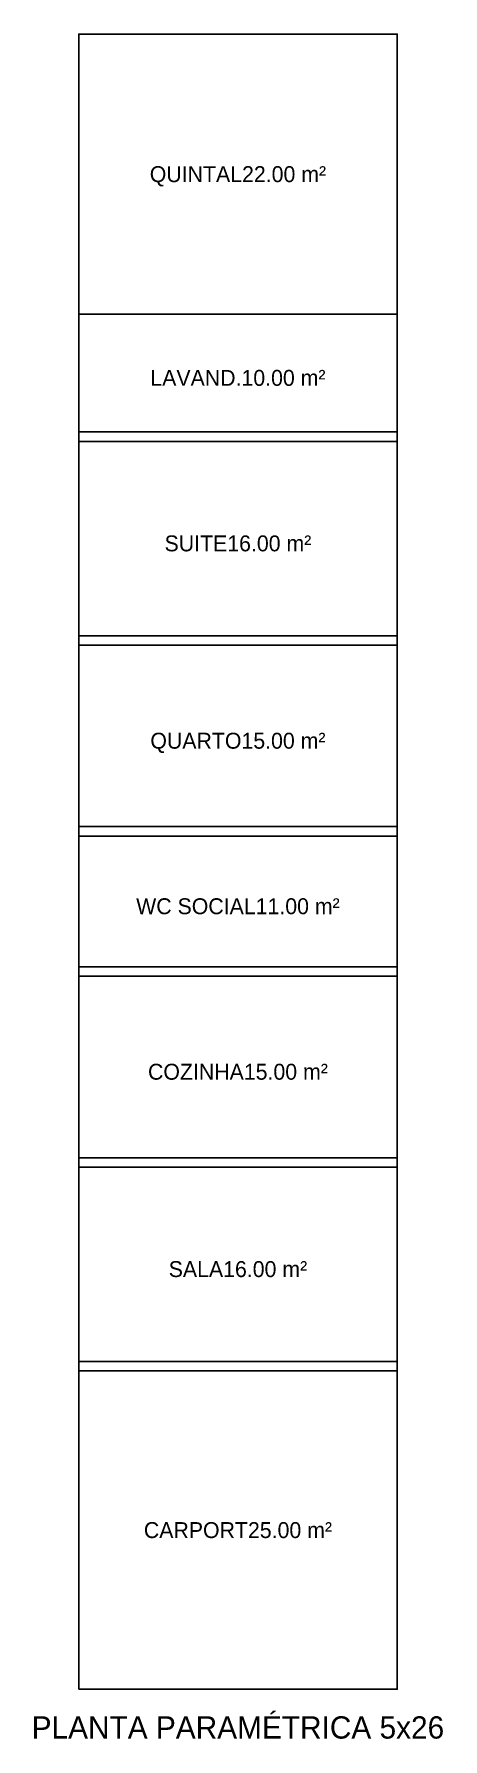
# Model space of a CAD drawing. Header units: metres. Extents: x -0.7 to 5.7, y -0.8 to 26.
import ezdxf
from ezdxf.enums import TextEntityAlignment as Align

# ---------------------------------------------------------------- set-up
doc = ezdxf.new("R2010")
doc.units = ezdxf.units.M
for name, color, linetype in [('BUILDABLE', 7, 'Continuous'), ('LOT', 7, 'Continuous'), ('ROOM', 7, 'Continuous'), ('TEXT', 7, 'Continuous'), ('WALL', 7, 'Continuous')]:
    doc.layers.add(name, color=color, linetype=linetype)

msp = doc.modelspace()

# ---------------------------------------------------------------- linework, layer by layer
at = {"layer": 'BUILDABLE'}
msp.add_lwpolyline([(0, 0), (5, 0), (5, 26), (0, 26), (0, 0)], close=True, dxfattribs=at)
at = {"layer": 'LOT'}
msp.add_lwpolyline([(0, 0), (5, 0), (5, 26), (0, 26), (0, 0)], close=True, dxfattribs=at)
at = {"layer": 'ROOM'}
for points in [[(0, 21.6), (5, 21.6), (5, 26), (0, 26), (0, 21.6)], [(0, 19.6), (5, 19.6), (5, 21.6), (0, 21.6), (0, 19.6)], [(0, 16.4), (5, 16.4), (5, 19.6), (0, 19.6), (0, 16.4)], [(0, 13.4), (5, 13.4), (5, 16.4), (0, 16.4), (0, 13.4)], [(0, 11.2), (5, 11.2), (5, 13.4), (0, 13.4), (0, 11.2)], [(0, 8.2), (5, 8.2), (5, 11.2), (0, 11.2), (0, 8.2)], [(0, 5), (5, 5), (5, 8.2), (0, 8.2), (0, 5)], [(0, 0), (5, 0), (5, 5), (0, 5), (0, 0)]]:
    msp.add_lwpolyline(points, close=True, dxfattribs=at)
at = {"layer": 'WALL'}
for p, q in [((0, 19.75), (5, 19.75)), ((0, 19.6), (5, 19.6)), ((0, 16.55), (5, 16.55)), ((0, 16.4), (5, 16.4)), ((0, 13.55), (5, 13.55)), ((0, 13.4), (5, 13.4)), ((0, 11.35), (5, 11.35)), ((0, 11.2), (5, 11.2)), ((0, 8.35), (5, 8.35)), ((0, 8.2), (5, 8.2)), ((0, 5.15), (5, 5.15)), ((0, 5), (5, 5))]:
    msp.add_line(p, q, dxfattribs=at)
msp.add_lwpolyline([(0, 0), (5, 0), (5, 21.6), (0, 21.6), (0, 0)], close=True, dxfattribs=at)

# ---------------------------------------------------------------- texts
at = {"layer": 'TEXT'}
for s, height, p in [('QUINTAL22.00 m²', 0.25, (2.5, 23.8)), ('LAVAND.10.00 m²', 0.25, (2.5, 20.6)), ('SUITE16.00 m²', 0.25, (2.5, 18)), ('QUARTO15.00 m²', 0.25, (2.5, 14.9)), ('WC SOCIAL11.00 m²', 0.25, (2.5, 12.3)), ('COZINHA15.00 m²', 0.25, (2.5, 9.7)), ('SALA16.00 m²', 0.25, (2.5, 6.6)), ('CARPORT25.00 m²', 0.25, (2.5, 2.5)), ('PLANTA PARAMÉTRICA 5x26', 0.35, (2.5, -0.6))]:
    msp.add_text(s, height=height, dxfattribs=at).set_placement(p, align=Align.MIDDLE_CENTER)

doc.saveas('drawing.dxf')
